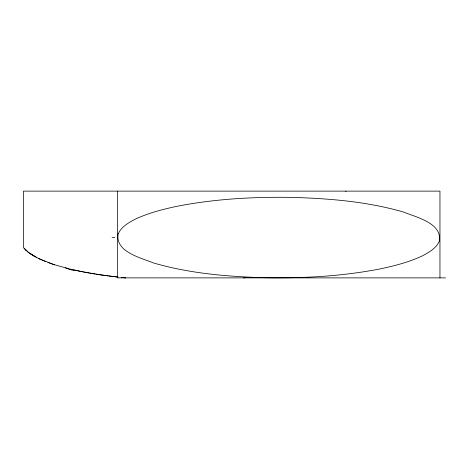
<?xml version="1.0" encoding="UTF-8"?>
<svg xmlns="http://www.w3.org/2000/svg" width="469" height="469" viewBox="0 0 469 469"><rect width="100%" height="100%" fill="white"/><g stroke="black" fill="none" stroke-linecap="round" stroke-linejoin="round"><path stroke-width="0.7" d="M248.248 277.408L246.09 277.63M245.053 277.73L246.612 277.578M244.185 277.812L245.334 277.701M243.616 277.871L244.249 277.806M112.126 237.572L114.811 237.572M445.538 277.877L117.502 277.877L117.502 191.123M125.645 277.859L124.021 277.701M125.106 277.806L125.411 277.836M124.766 277.777L122.743 277.578M123.265 277.63L123.652 277.666M122.227 277.525L122.86 277.589M122.456 277.548L121.108 277.408M121.641 277.466L122.046 277.507M118.118 277.091L114.694 276.704M117.303 277.003L99.123 274.641L81.753 271.627M113.111 276.522L113.903 276.616M111.516 276.329L112.314 276.423M110.725 276.229L109.013 276.012M108.087 275.895L106.217 275.649M105.285 275.52L98.748 274.582M97.81 274.441L95.934 274.148M95.002 273.996L90.071 273.175M89.251 273.028L84.326 272.126M83.505 271.973L73.674 269.915M80.31 271.34L70.209 269.106A218.917 184.499 27.5 0 1 65.32 267.84M68.773 268.76L54.052 264.61M54.345 264.704L54.656 264.803M54.035 264.604L47.861 262.458M53.103 264.293L38.564 258.525L28.779 252.709M45.47 261.538L38.54 258.513M439.957 277.877L439.957 191.123L23.45 191.123L23.45 247.526L28.304 252.34L36.318 257.399M34.178 256.226L30.098 253.665M28.773 252.703L24.083 248.33M25.127 249.502L26.27 250.622M345.905 191.123L345.905 191.604M73.61 270.414A235.837 197.936 27.3 0 1 68.697 269.259M118.153 233.949C114.975 252.005 141.304 257.886 153.556 262.974C189.453 273.439 227.014 276.587 264.24 277.712C303.091 278.422 342.153 276.323 380.347 268.866C394.552 265.853 408.734 262.23 421.942 256.086C428.678 252.539 436.1 248.506 439.301 241.195C442.478 223.133 416.15 217.253 403.897 212.164C368.001 201.705 330.44 198.551 293.213 197.426C254.362 196.722 215.3 198.821 177.106 206.278C162.907 209.285 148.72 212.914 135.512 219.058C128.776 222.599 121.354 226.633 118.153 233.949"/></g></svg>
